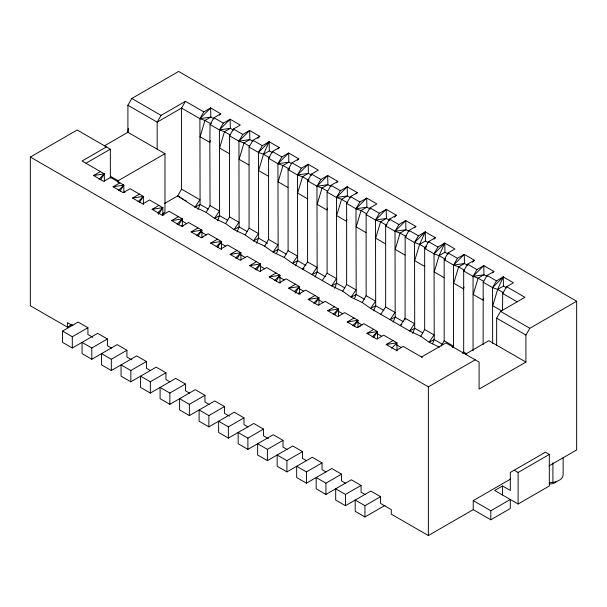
<?xml version="1.0" encoding="UTF-8"?>
<svg xmlns="http://www.w3.org/2000/svg" width="607" height="607" viewBox="0 0 607 607"><rect width="100%" height="100%" fill="white"/><g stroke="black" fill="none" stroke-linecap="round" stroke-linejoin="round"><path stroke-width="0.91" d="M452.564 347.659L453.535 346.195L453.535 265.084L457.443 258.332L464.272 254.386L474.416 260.244L472.405 262.247M473.065 350.876L473.05 276.352L476.95 269.591L483.779 265.654L493.923 271.511L492.581 272.847M492.641 343.342L492.558 287.619L496.458 280.859L503.286 276.913L513.439 282.771L506.61 286.716L502.702 293.477L502.52 310.443M439.415 347.136L429.149 342.249L420.757 336.278L409.642 330.982L370.619 308.455L362.227 302.483L351.104 297.195L342.72 291.223L331.597 285.927L292.574 263.4L284.182 257.429L273.067 252.133L264.675 246.161L253.551 240.873L245.16 234.901L234.044 229.605L225.652 223.634L229.552 216.874L229.552 135.771L233.46 129.01L240.289 125.072L230.136 119.215L223.308 123.153L219.408 129.913L219.605 215.637L217.511 220.705M245.16 234.901L249.067 228.141L249.067 147.038L252.967 140.278L259.796 136.332L249.652 130.475L242.823 134.42L238.923 141.181L239.112 226.904L237.026 231.973M264.675 246.161L268.575 239.408L268.575 158.298L272.475 151.545L279.303 147.6L269.159 141.742L262.33 145.688L258.43 152.44L258.628 238.164L256.533 243.232M284.182 257.429L288.09 250.668L288.09 169.565L291.99 162.805L298.819 158.867L288.674 153.01L281.845 156.947L277.938 163.708L278.135 249.431L276.397 253.658M304.153 268.203L302.521 269.144L307.597 261.936L307.597 180.833L311.497 174.072L318.326 170.127L308.181 164.269L301.353 168.215L297.453 174.975L297.65 260.699L295.556 265.767M315.063 277.027L317.158 271.959L316.96 186.235L320.868 179.475L327.697 175.537L337.841 181.394L331.012 185.332L327.105 192.093L327.105 273.196L322.234 280.517M334.578 288.295L336.665 283.226L336.475 197.503L340.375 190.742L347.204 186.797L357.348 192.654L350.52 196.6L346.62 203.36L346.62 284.463L342.72 291.223M362.227 302.483L366.127 295.73L366.127 214.62L370.035 207.867L376.864 203.922L366.711 198.064L359.883 202.01L355.983 208.762L356.18 294.486L354.435 298.712M380.764 314.312L385.642 306.99L385.642 225.887L389.542 219.127L396.371 215.189L386.227 209.332L379.398 213.269L375.498 220.03L375.687 305.753L373.601 310.822M405.074 320.01L405.15 237.155L409.05 230.394L415.878 226.449L405.734 220.591L398.905 224.537L395.005 231.297L395.203 317.021L393.108 322.089M420.757 336.278L424.665 329.518L424.665 248.415L428.565 241.654L435.394 237.716L425.249 231.859L418.42 235.797L414.513 242.557L414.71 328.281L412.623 333.349M441.137 346.043L444.172 340.785L444.172 259.682L448.072 252.922L454.901 248.976L444.756 243.119L437.928 247.064L434.028 253.825L434.225 339.548L432.48 343.767M474.416 260.244L467.587 264.189L463.68 270.942L463.68 352.052L462.709 353.517M493.923 271.511L487.095 275.449L483.195 282.209L483.134 344.45M128.335 128.525L127.902 132.28L104.487 145.801M210.394 140.604L209.847 142.417L210.045 205.614L206.145 212.374L214.529 218.338L225.652 223.634M272.611 152.744L269.356 150.87L269.159 141.742L263.506 154.246L258.628 170.582L268.377 176.212M327.454 208.193L326.915 210.007L317.158 204.369L322.036 188.041L327.886 184.657L331.141 186.539M346.969 219.453L346.422 221.267L336.665 215.637L341.544 199.301L347.401 195.924L350.649 197.799M427.882 242.39L425.439 240.979L425.249 231.859L419.589 244.363L414.71 260.691L424.468 266.329M448.201 254.121L444.954 252.246L444.756 243.119L439.096 255.623L434.225 271.959L443.975 277.589M464.029 287.043L463.49 288.856L453.733 283.226L458.611 266.89L464.461 263.514L467.716 265.388M483.544 298.303L482.997 300.124L473.24 294.486L478.119 278.158L483.976 274.774L487.224 276.655M506.739 287.915L503.484 286.041L503.286 276.913L497.634 289.418L492.755 305.753L501.693 310.913M198.003 209.445L200.09 204.377L199.9 118.653L203.8 111.893L210.629 107.947L220.773 113.805L219.43 115.14M162.555 213.656L164.975 212.26L164.975 153.685L127.902 132.28L127.902 105.246L131.802 98.486L178.633 71.451L576.65 301.247L576.65 449.939L548.91 465.956M203.8 111.893L185.461 101.301L161.075 115.383L157.167 122.144L157.167 149.178M185.461 101.301L181.561 108.061L181.561 189.164L177.654 195.924L164.543 203.497M220.773 113.805L213.945 117.75L210.045 124.511L209.847 142.417L200.09 136.787L204.969 120.452L210.826 117.075L214.074 118.949M496.655 345.178L496.655 318.144L500.555 311.383L524.949 297.301L506.61 286.716M421.539 357.007L445.925 342.925L479.098 362.076L479.098 389.11L525.92 362.076L525.92 335.041L529.828 328.281L576.65 301.247M100.55 179.793L104.298 173.845L82.051 161.007L106.445 146.924M120.057 191.061L123.805 185.112L110.542 177.449L103.714 181.394L93.561 175.537L100.39 171.591M139.572 202.321L143.32 196.372L130.05 188.716L123.221 192.654L113.077 186.797L119.905 182.859M158.617 214.332L162.828 207.64L149.557 199.976L142.728 203.922L132.584 198.064L139.413 194.119M178.595 224.848L182.335 218.907L169.072 211.244L162.244 215.189L152.099 209.332L158.928 205.386M198.102 236.115L201.85 230.167L188.58 222.511L181.751 226.449L171.606 220.591L178.435 216.653M217.617 247.383L221.358 241.434L208.095 233.771L201.266 237.716L191.122 231.859L197.95 227.913M237.125 258.643L240.873 252.694L227.602 245.038L220.773 248.976L210.629 243.119L217.458 239.181M256.632 269.91L260.38 263.962L247.117 256.298L240.289 260.244L230.136 254.386L236.965 250.441M276.147 281.17L279.895 275.229L266.625 267.566L259.796 271.511L249.652 265.654L256.48 261.708M295.192 293.181L299.403 286.489L286.132 278.833L279.303 282.771L269.159 276.913L275.988 272.975M315.17 303.705L318.91 297.756L305.647 290.093L298.819 294.038L288.674 288.181L295.503 284.235M334.677 314.965L338.425 309.016L325.155 301.36L318.326 305.298L308.181 299.441L315.01 295.503M373.7 337.492L377.448 331.551L363.79 323.66L356.962 327.605L347.204 321.976L354.033 318.03M354.169 326.217L357.933 320.284L344.67 312.62L337.841 316.566L327.697 310.708L334.525 306.763M183.238 199.149L177.654 195.924L195.022 207.078L199.9 199.756L181.561 189.164M99.024 179.255L104.298 173.845L104.374 181.098M118.54 190.515L123.805 185.112L123.881 192.366M138.047 201.782L143.32 196.372L143.404 204.536M157.562 213.049L162.828 207.64L162.904 214.893M177.069 224.309L182.335 218.907L182.419 226.161M196.585 235.577L201.85 230.167L201.926 237.42M216.092 246.837L221.358 241.434L221.449 249.591M235.599 258.104L240.873 252.694L240.949 259.948M255.115 269.371L260.38 263.962L260.456 271.215M274.622 280.631L279.895 275.229L279.979 283.386M294.137 291.899L299.403 286.489L299.479 293.742M313.644 303.159L318.91 297.756L318.994 305.01M333.16 314.426L338.425 309.016L338.501 316.27M352.667 325.693L357.933 320.284L358.016 327.537M372.174 336.953L377.448 331.551L377.524 338.805M391.69 348.221L396.955 342.811L383.692 335.155L376.864 339.093L366.909 333.349L373.737 329.404M211.388 123.168L210.045 124.511L219.408 129.913L224.484 131.719L230.174 135.004M257.785 138.343L259.796 136.332M249.067 147.038L258.43 152.44L269.159 141.742M269.918 156.963L268.575 158.298L277.938 163.708L283.014 165.514L289.516 169.262M277.968 148.935L279.303 147.6M289.425 168.23L288.09 169.565L297.453 174.975L302.521 176.774L309.031 180.529M297.476 160.202L298.819 158.867M308.94 179.49L307.597 180.833L316.96 186.235L322.036 188.041L327.727 191.326M336.498 182.73L337.841 181.394M356.005 193.997L357.348 192.654M386.985 224.552L385.642 225.887L395.005 231.297L400.081 233.096L405.772 236.381M394.36 217.192L396.371 215.189M406.493 235.812L405.15 237.155L414.513 242.557L419.589 244.363L426.091 248.119M414.543 227.784L415.878 226.449M414.513 242.557L425.249 231.859M426.675 246.412L424.665 248.415L434.028 253.825L439.096 255.623L445.606 259.379M434.051 239.052L435.394 237.716M434.028 253.825L444.756 243.119M445.515 258.339L444.172 259.682L453.535 265.084L458.611 266.89L464.302 270.176M483.195 282.209L492.558 287.619L503.286 276.913M401.834 324.601L400.271 325.58L405.15 318.258L414.513 323.66L409.642 330.982L414.71 328.281L422.844 332.977M72.339 324.32L67.423 327.158L30.35 305.753L30.35 157.061L77.172 130.027L110.345 149.178L110.345 178.101M85.959 163.26L110.345 149.178M110.345 176.212L118.145 180.719L164.975 153.685M258.43 152.44L263.506 154.246L269.356 150.87M206.145 212.374L195.022 207.078L195.993 206.517M111.483 348.092L107.416 345.74L107.416 338.987L97.659 333.349L72.301 347.993L62.544 342.363L62.544 331.096L78.151 322.089L87.909 327.719L87.909 334.48L92.788 337.295M62.544 331.096L72.301 336.733L87.909 327.719M131.802 359.822L126.931 357.007L126.931 350.247L117.174 344.617L91.809 359.261L82.051 353.631L82.051 342.363L91.809 347.993L107.416 338.987M150.506 370.619L146.439 368.274L146.439 361.514L136.681 355.884L111.316 370.528L101.566 364.89L101.566 353.631L111.316 359.261L126.931 350.247M170.013 381.879L165.946 379.534L165.946 372.774L156.196 367.144L130.831 381.788L121.074 376.158L121.074 364.89L130.831 370.52L146.439 361.514M189.528 393.146L185.461 390.802L185.461 384.041L175.704 378.411L150.339 393.055L140.589 387.418L140.589 376.158L150.339 381.788L165.946 372.774M419.589 244.363L425.439 240.979M209.036 404.414L204.969 402.062L204.969 395.309L195.219 389.671L169.854 404.315L160.096 398.685L160.096 387.418L169.854 393.055L185.461 384.041M439.096 255.623L444.954 252.246M229.363 416.144L224.484 413.329L224.484 406.569L214.726 400.939L189.361 415.583L179.604 409.953L179.604 398.685L189.361 404.315L204.969 395.309M358.972 326.892L360.604 325.951M248.058 426.941L243.991 424.597L243.991 417.836L234.234 412.206L208.876 426.85L199.119 421.212L199.119 409.953L208.876 415.583L224.484 406.569M268.377 438.671L263.506 435.856L263.506 429.096L253.749 423.466L228.384 438.11L218.626 432.48L218.626 421.212L228.384 426.842L243.991 417.836M422.252 357.417L403.2 346.415L396.371 350.36L386.227 344.503L393.055 340.557M492.558 287.619L497.634 289.418L503.484 286.041M287.081 449.468L283.014 447.124L283.014 440.363L273.256 434.733L247.891 449.377L238.141 443.74L238.141 432.48L247.891 438.11L263.506 429.096M306.588 460.736L302.521 458.384L302.521 451.631L292.771 445.993L267.406 460.637L257.649 455.007L257.649 443.74L267.406 449.377L283.014 440.363M465.44 354.192L488.855 340.671L525.92 362.076M326.103 471.996L322.036 469.651L322.036 462.891L312.279 457.261L286.914 471.905L277.164 466.275L277.164 455.007L286.914 460.637L302.521 451.631M30.35 157.061L428.367 386.856L475.198 359.822M345.611 483.263L341.544 480.919L341.544 474.158L331.794 468.528L306.429 483.172L296.671 477.534L296.671 466.275L306.429 471.905L322.036 462.891M365.118 494.523L361.059 492.178L361.059 485.418L351.301 479.788L325.936 494.432L316.179 488.802L316.179 477.534L325.936 483.172L341.544 474.158M473.24 509.637L473.24 500.631L490.805 510.768L510.312 499.5L510.312 508.514L490.805 519.774L473.24 509.637L428.367 535.549L391.295 514.144L391.295 509.637L380.566 503.446L380.566 496.685L370.809 491.055L345.451 505.699L335.694 500.062L335.694 488.802L345.451 494.432L361.059 485.418M384.967 505.411L364.959 516.959L355.201 511.329L355.201 500.062L364.959 505.699L380.566 496.685M514.212 470.213L518.12 472.466L549.335 454.446L549.335 485.987L518.12 504.007L494.705 490.486L502.513 485.987L510.312 490.486L510.312 472.466L545.435 452.192L549.335 454.446M473.24 500.631L510.639 479.037M195.022 207.078L200.09 204.377L208.224 209.066M366.909 333.349L377.448 331.551M93.561 175.537L104.298 173.845M113.077 186.797L123.805 185.112M123.221 192.654L125.012 192.373M132.584 198.064L143.32 196.372M152.099 209.332L162.828 207.64M162.244 215.189L164.034 214.901M171.606 220.591L182.335 218.907M191.122 231.859L201.85 230.167M201.266 237.716L203.049 237.436M210.629 243.119L221.358 241.434M230.136 254.386L240.873 252.694M249.652 265.654L260.38 263.962M269.159 276.913L279.895 275.229M288.674 288.181L299.403 286.489M298.819 294.038L300.609 293.758M308.181 299.441L318.91 297.756M327.697 310.708L338.425 309.016M347.204 321.976L357.933 320.284M386.227 344.503L396.955 342.811L397.046 350.975M213.945 117.75L223.308 123.153M233.46 129.01L242.823 134.42M252.967 140.278L262.33 145.688M272.475 151.545L281.845 156.947M291.99 162.805L301.353 168.215M311.497 174.072L320.868 179.475M331.012 185.332L340.375 190.742M350.52 196.6L359.883 202.01M370.035 207.867L379.398 213.269M389.542 219.127L398.905 224.537M409.05 230.394L418.42 235.797M428.565 241.654L437.928 247.064M448.072 252.922L457.443 258.332M467.587 264.189L476.95 269.591M487.095 275.449L496.458 280.859M233.589 130.217L230.334 128.335L219.408 129.913L230.136 119.215L230.334 128.335L224.484 131.719L219.605 148.047L229.363 153.685M253.096 141.477L249.849 139.602L238.923 141.181L229.552 135.771M291.307 163.541L288.864 162.13L277.938 163.708L288.674 153.01L288.864 162.13L283.014 165.514L278.135 181.842L287.893 187.48M311.626 175.271L308.379 173.397L297.453 174.975L308.181 164.269L308.379 173.397L302.521 176.774L297.65 193.109L307.4 198.739M370.164 209.066L366.909 207.192L355.983 208.762L346.62 203.36M389.671 220.333L386.424 218.452L375.498 220.03L366.127 214.62M409.186 231.593L405.931 229.719L395.005 231.297L405.734 220.591L405.931 229.719L400.081 233.096L395.203 249.431L404.952 255.061M210.659 123.737L204.969 120.452L199.9 118.653L181.561 108.061L157.167 122.144L127.902 105.246M249.682 146.264L243.991 142.979L238.923 141.181L249.652 130.475L249.849 139.602L243.991 142.979L239.112 159.315L248.87 164.945M263.506 154.246L269.197 157.532M347.234 202.586L341.544 199.301L336.475 197.503L327.105 192.093M366.749 213.854L361.059 210.568L355.983 208.762L366.711 198.064L366.909 207.192L361.059 210.568L356.18 226.904L365.938 232.534M386.257 225.121L380.566 221.836L375.498 220.03L386.227 209.332L386.424 218.452L380.566 221.836L375.687 238.164L385.445 243.802M483.809 281.443L478.119 278.158L473.05 276.352L463.68 270.942M497.634 289.418L503.324 292.703M502.702 293.477L517.058 301.762M131.802 98.486L161.075 115.383M500.555 311.383L529.828 328.281M496.655 318.144L525.92 335.041M210.045 205.614L219.408 211.016L214.529 218.338L219.605 215.637L227.731 220.333M229.552 216.874L238.923 222.283L234.044 229.605L239.112 226.904L247.246 231.593M249.067 228.141L258.43 233.551L253.551 240.873L258.628 238.164L267.566 243.331M268.575 239.408L277.938 244.811L273.067 252.133L278.135 249.431L286.269 254.128M288.09 250.668L297.453 256.078L292.574 263.4L297.65 260.699L305.776 265.388M307.597 261.936L316.96 267.338L312.081 274.66L317.158 271.959L325.284 276.655M327.105 273.196L336.475 278.605L331.597 285.927L336.665 283.226L344.799 287.915M346.62 284.463L355.983 289.873L351.104 297.195L356.18 294.486L364.306 299.183M366.127 295.73L375.498 301.133L370.619 308.455L375.687 305.753L383.821 310.45M385.642 306.99L395.005 312.4L390.126 319.722L395.203 317.021L403.329 321.71M424.665 329.518L434.028 334.927L429.149 342.249L434.225 339.548L442.351 344.237M444.172 340.785L453.535 346.195M463.68 352.052L466.806 353.851M184.832 200.067L186.425 200.993M181.948 220.933L186.63 223.634M201.456 232.2L206.145 234.901M220.971 243.46L225.652 246.161M240.478 254.728L245.16 257.429M259.993 265.987L264.675 268.696M279.501 277.255L284.182 279.956M299.016 288.522L303.697 291.223M318.523 299.782L323.205 302.483M338.031 311.05L342.72 313.751M357.546 322.309L362.227 325.018M377.053 333.577L381.735 336.278M396.568 344.844L401.25 347.545M181.561 225.212L183.185 226.153M298.621 292.802L300.245 293.735M72.787 325.747L67.423 322.651L67.423 327.158M563.129 457.822L563.129 474.72A13.794 7.967 0 0 1 549.335 482.686M552.909 462.701L552.909 482.413M518.12 472.466L518.12 504.007M502.513 485.987L502.513 494.993M490.805 510.768L490.805 519.774M428.367 386.856L428.367 535.549M364.959 505.699L364.959 516.959M345.451 494.432L345.451 505.699M325.936 483.172L325.936 494.432M306.429 471.905L306.429 483.172M286.914 460.637L286.914 471.905M267.406 449.377L267.406 460.637M247.891 438.11L247.891 449.377M228.384 426.842L228.384 438.11M208.876 415.583L208.876 426.85M189.361 404.315L189.361 415.583M169.854 393.055L169.854 404.315M150.339 381.788L150.339 393.055M130.831 370.52L130.831 381.788M118.145 180.719L118.145 182.608M111.316 359.261L111.316 370.528M91.809 347.993L91.809 359.261M72.301 336.733L72.301 347.993M556.505 481.617A8.278 4.78 0 0 1 549.335 484.007M210.629 107.947L199.9 118.653L210.826 117.075L210.629 107.947M327.697 175.537L316.96 186.235L327.886 184.657L327.697 175.537M347.204 186.797L336.475 197.503L347.401 195.924L347.204 186.797M464.272 254.386L453.535 265.084L464.461 263.514L464.272 254.386M483.779 265.654L473.05 276.352L483.976 274.774L483.779 265.654"/></g></svg>
